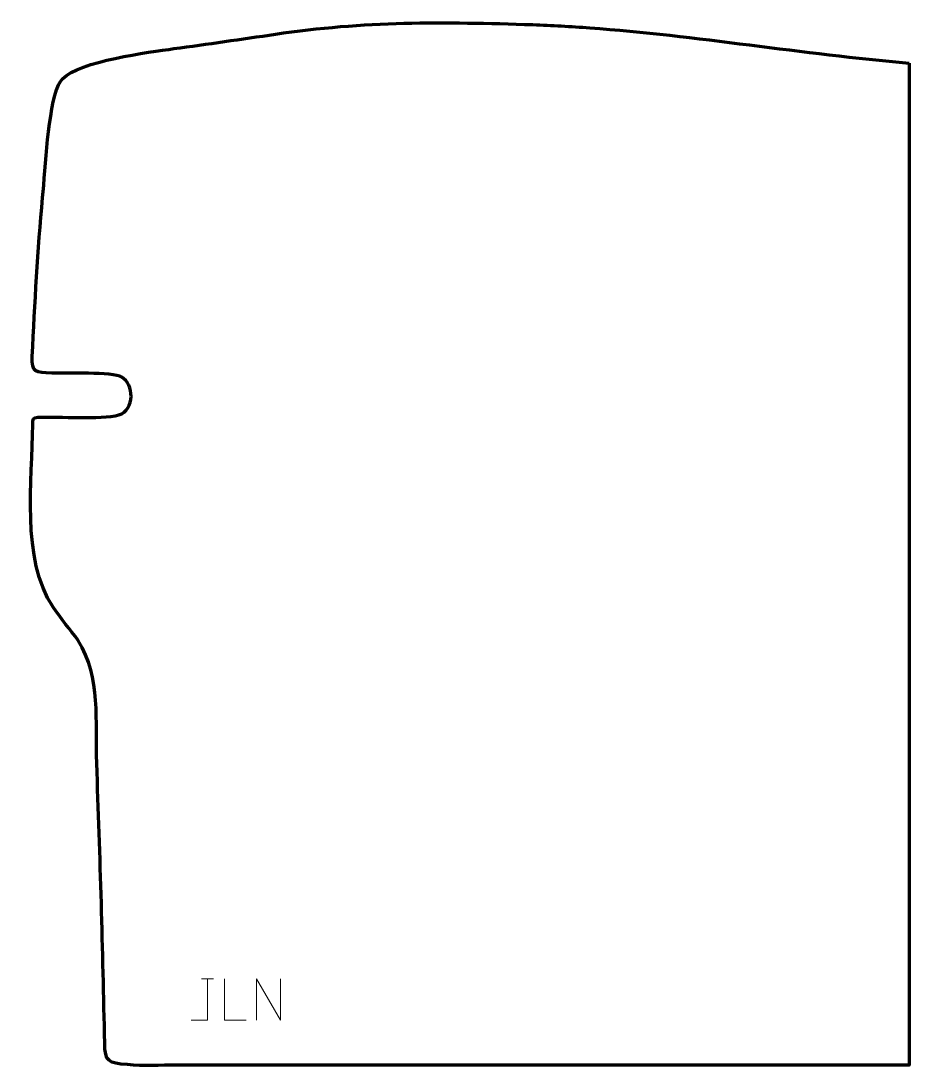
# Model space of a CAD drawing. Header units: millimetres. Extents: x 926 to 1462, y 90 to 721.
import ezdxf

# ---------------------------------------------------------------- set-up
doc = ezdxf.new("R2010")
doc.units = ezdxf.units.MM
doc.header["$MEASUREMENT"] = 0
doc.layers.add('layer 2', color=7, linetype='Continuous')
doc.layers.add('layer 3', color=7, linetype='Continuous')

msp = doc.modelspace()

# ---------------------------------------------------------------- linework, layer by layer
at = {"layer": 'layer 2', "color": 142, "lineweight": 9}
for points, knots in [([(1028.7875, 117.2628), (1028.7875, 117.2628), (1038.8049, 117.2628), (1038.8049, 117.2628), (1038.8049, 117.2628), (1038.8049, 117.2628), (1038.8049, 142.205), (1038.8049, 142.205)], [0, 0, 0, 0, 0.33333333, 0.33333333, 0.33333333, 0.33333333, 1, 1, 1, 1]), ([(1062.0499, 117.2628), (1062.0499, 117.2628), (1049.1067, 117.2628), (1049.1067, 117.2628), (1049.1067, 117.2628), (1049.1067, 117.2628), (1049.1067, 142.2049), (1049.1067, 142.2049)], [0, 0, 0, 0, 0.33333333, 0.33333333, 0.33333333, 0.33333333, 1, 1, 1, 1]), ([(1068.2451, 117.2629), (1068.2451, 117.2629), (1068.2451, 142.205), (1068.2451, 142.205), (1068.2451, 142.205), (1068.2451, 142.205), (1082.8932, 117.2629), (1082.8932, 117.2629), (1082.8932, 117.2629), (1082.8932, 117.2629), (1082.8932, 142.205), (1082.8932, 142.205)], [0, 0, 0, 0, 0.25, 0.25, 0.25, 0.25, 0.5, 0.5, 0.5, 0.5, 1, 1, 1, 1])]:
    msp.add_open_spline(points, degree=3, knots=knots, dxfattribs=at)
msp.add_open_spline([(1035.2224, 142.205), (1035.2224, 142.205), (1042.3874, 142.205), (1042.3874, 142.205)], degree=3, dxfattribs=at)
at = {"layer": 'layer 3', "color": 242, "lineweight": 158}
msp.add_open_spline([(1462.4725, 695.5796), (1398.2063, 701.1085), (1334.0379, 712.1745), (1269.6314, 716.917), (1269.6314, 716.917), (1258.1712, 717.7608), (1246.724, 718.4027), (1235.2396, 718.8098), (1235.2396, 718.8098), (1181.5256, 720.624), (1133.2066, 721.0732), (1079.751, 713.0646), (1079.751, 713.0646), (1059.2465, 709.9928), (1038.968, 707.1189), (1018.4307, 704.3078), (1018.4307, 704.3078), (1003.4352, 702.2552), (961.3634, 696.7849), (951.2686, 686.1154), (951.2686, 686.1154), (950.1398, 684.9222), (949.5325, 683.9325), (948.7352, 682.5157), (948.7352, 682.5157), (942.3289, 667.2799), (940.9145, 632.2414), (939.1884, 614.3732), (939.1884, 614.3732), (936.1807, 582.6169), (934.4419, 550.2303), (932.8719, 518.3547), (932.8719, 518.3547), (932.5034, 508.3997), (934.8994, 508.6573), (944.7485, 508.2735), (944.7485, 508.2735), (952.9371, 508.0654), (981.4286, 509.0788), (987.0267, 505.8138), (987.0267, 505.8138), (994.242, 501.6054), (995.1063, 486.3269), (985.2879, 482.9705), (985.2879, 482.9705), (973.2991, 479.9362), (949.897, 482.2512), (936.2499, 481.5637), (936.2499, 481.5637), (933.2781, 481.414), (933.1999, 480.4558), (933.2314, 477.2322), (933.2314, 477.2322), (932.9304, 443.6778), (926.0578, 395.8212), (945.538, 366.7895), (945.538, 366.7895), (950.461, 359.5249), (955.6424, 353.6094), (960.6852, 346.713), (960.6852, 346.713), (974.6657, 323.7759), (970.8966, 298.0386), (971.83, 272.4955), (971.83, 272.4955), (973.8926, 216.1738), (975.6372, 159.821), (976.6438, 103.47), (976.6438, 103.47), (976.8464, 92.1277), (978.8731, 91.4366), (990.3498, 90.4126), (990.3498, 90.4126), (1000.1623, 89.537), (1010.3715, 90.0538), (1020.2332, 90.1264), (1020.2332, 90.1264), (1167.6453, 90.1264), (1315.0575, 90.1264), (1462.4696, 90.1264), (1462.4696, 90.1264), (1462.4696, 90.1264), (1462.4725, 695.5796), (1462.4725, 695.5796)], degree=3, knots=[0, 0, 0, 0, 0.04545455, 0.04545455, 0.04545455, 0.04545455, 0.09090909, 0.09090909, 0.09090909, 0.09090909, 0.13636364, 0.13636364, 0.13636364, 0.13636364, 0.18181818, 0.18181818, 0.18181818, 0.18181818, 0.22727273, 0.22727273, 0.22727273, 0.22727273, 0.27272727, 0.27272727, 0.27272727, 0.27272727, 0.31818182, 0.31818182, 0.31818182, 0.31818182, 0.36363636, 0.36363636, 0.36363636, 0.36363636, 0.40909091, 0.40909091, 0.40909091, 0.40909091, 0.45454545, 0.45454545, 0.45454545, 0.45454545, 0.5, 0.5, 0.5, 0.5, 0.54545455, 0.54545455, 0.54545455, 0.54545455, 0.59090909, 0.59090909, 0.59090909, 0.59090909, 0.63636364, 0.63636364, 0.63636364, 0.63636364, 0.68181818, 0.68181818, 0.68181818, 0.68181818, 0.72727273, 0.72727273, 0.72727273, 0.72727273, 0.77272727, 0.77272727, 0.77272727, 0.77272727, 0.81818182, 0.81818182, 0.81818182, 0.81818182, 0.86363636, 0.86363636, 0.86363636, 0.86363636, 0.90909091, 0.90909091, 0.90909091, 0.90909091, 1, 1, 1, 1], dxfattribs=at)

doc.saveas('drawing.dxf')
